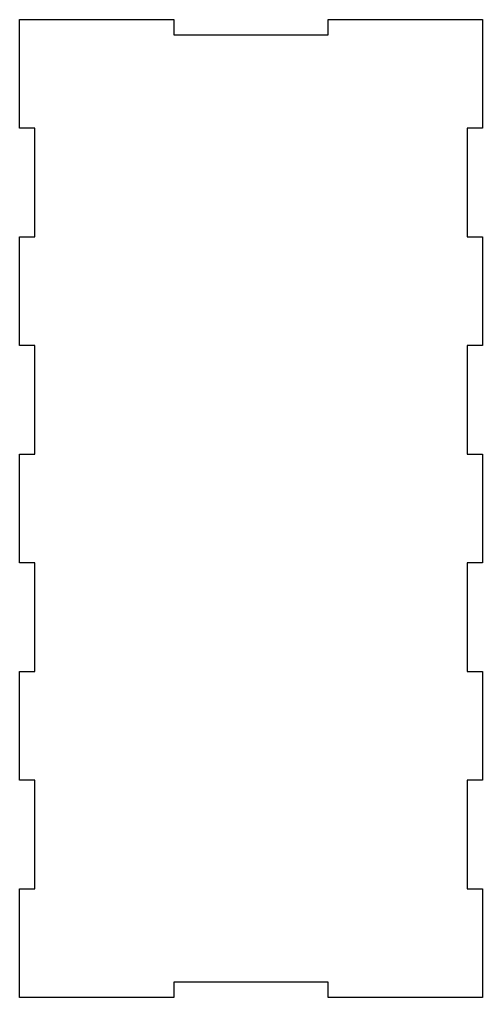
# Model space of a CAD drawing. Header units: millimetres. Extents: x 0 to 90, y -190 to 0.
import ezdxf

# ---------------------------------------------------------------- set-up
doc = ezdxf.new("R2010")
doc.units = ezdxf.units.MM
doc.layers.get('0').update_dxf_attribs({"linetype": 'CONTINUOUS'})

msp = doc.modelspace()

# ---------------------------------------------------------------- linework, layer by layer
msp.add_lwpolyline([(90, -147.78), (87, -147.78), (87, -168.89), (90, -168.89), (90, -190), (60, -190), (60, -187), (30, -187), (30, -190), (0, -190), (0, -168.89), (3, -168.89), (3, -147.78), (0, -147.78), (0, -126.67), (3, -126.67), (3, -105.56), (0, -105.56), (0, -84.44), (3, -84.44), (3, -63.33), (0, -63.33), (0, -42.22), (3, -42.22), (3, -21.11), (0, -21.11), (0, 0), (30, 0), (30, -3), (60, -3), (60, 0), (90, 0), (90, -21.11), (87, -21.11), (87, -42.22), (90, -42.22), (90, -63.33), (87, -63.33), (87, -84.44), (90, -84.44), (90, -105.56), (87, -105.56), (87, -126.67), (90, -126.67)], close=True)

doc.saveas('drawing.dxf')
